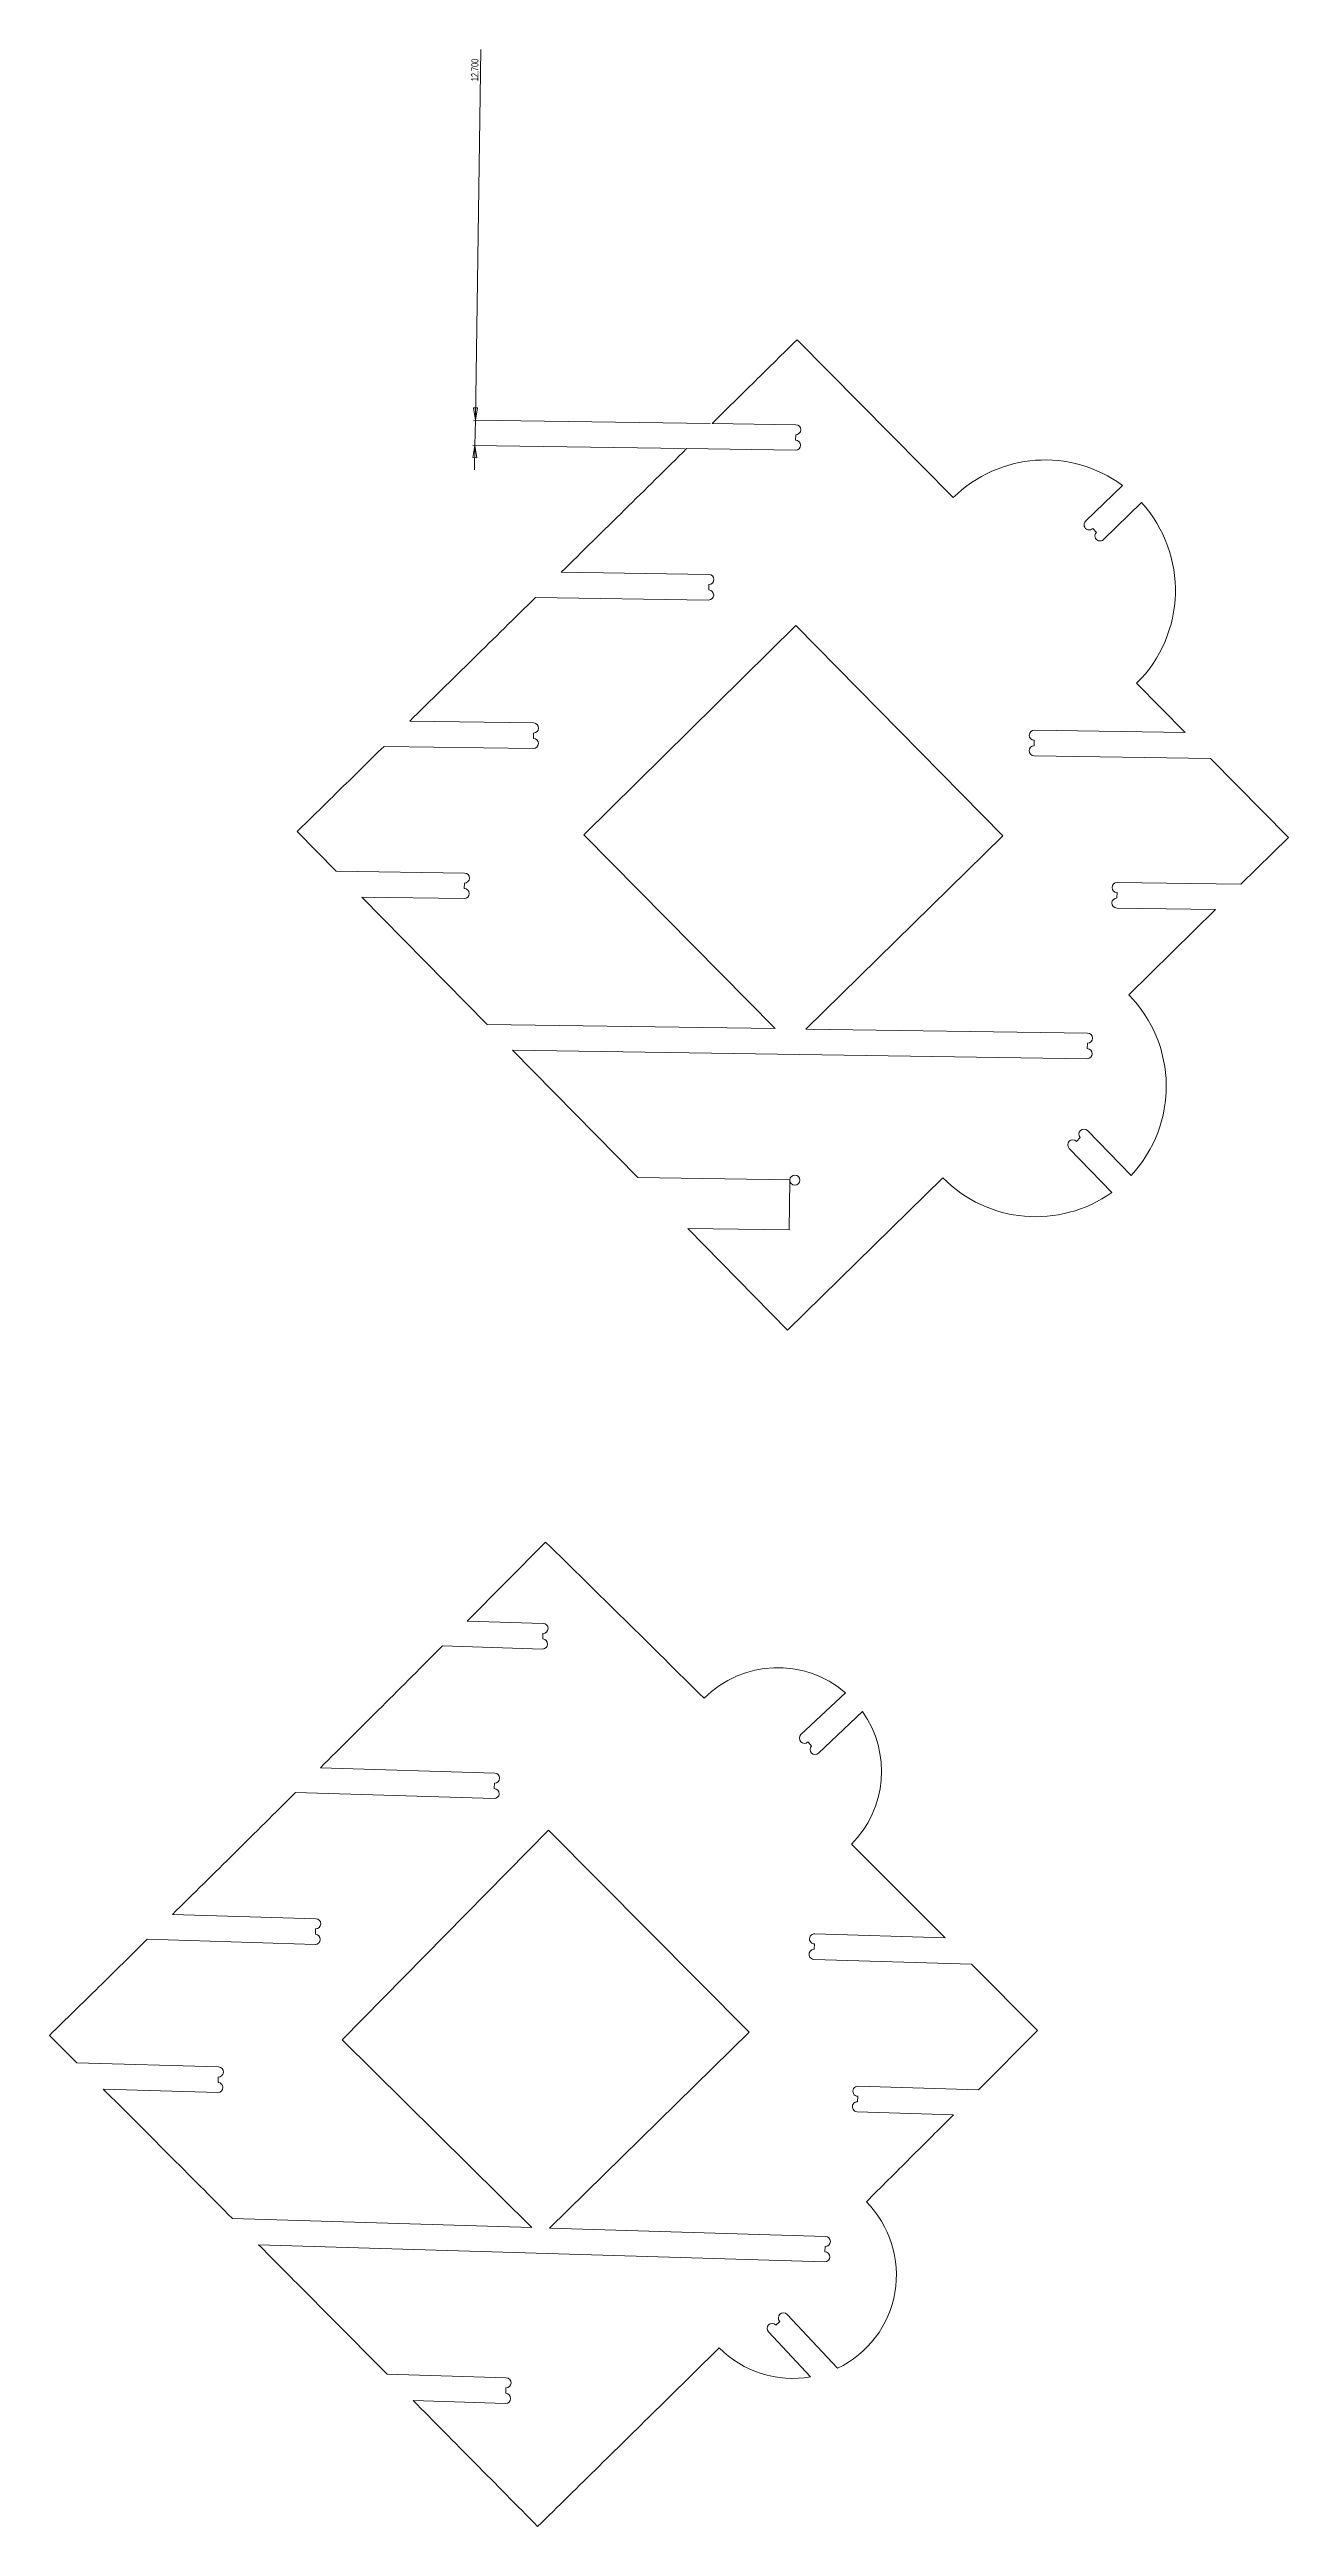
# Model space of a CAD drawing. Header units: millimetres. Extents: x -2409 to 2875, y -3055 to 3327.
# Drawn here: x -184 to 431, y 2097 to 3327 of the extents above; entities that cross this region are included whole.
import ezdxf

# ---------------------------------------------------------------- set-up
doc = ezdxf.new("R2010")
doc.units = ezdxf.units.MM
doc.styles.add('SLDTEXTSTYLE0', font='TXT', dxfattribs={"width": 0.75})
doc.dimstyles.new('SLDDIMSTYLE0', dxfattribs={"dimtxt": 3.5, "dimasz": 6, "dimexe": 0, "dimexo": 0.0625, "dimgap": 0.875, "dimtad": 1, "dimtoh": 1, "dimrnd": 1e-09, "dimzin": 12, "dimdsep": 46, "dimtxsty": 'SLDTEXTSTYLE0', "dimblk1": 'CLOSED', "dimblk2": 'CLOSED', "dimsah": 1, "dimcen": 0.09, "dimadec": 0, "dimazin": 0, "dimtfac": 1, "dimtofl": 0, "dimtmove": 0, "dimatfit": 3, "dimldrblk": 'CLOSED', "dimfxl": 1, "dimtolj": 1, "dimtzin": 12, "dimarcsym": 0})

# ---------------------------------------------------------------- blocks, each defined once
blk = doc.blocks.new('_CLOSED')
at = {"color": 0, "linetype": 'ByBlock', "lineweight": -2}
for p, q in [((-1, 0.166667), (0, 0)), ((-1, 0.166667), (-1, -0.166667)), ((0, 0), (-1, -0.166667)), ((0, 0), (-1, 0))]:
    blk.add_line(p, q, dxfattribs=at)
blk = doc.blocks.new('*D2')
at = {"color": 7, "linetype": 'Continuous', "lineweight": 0}
for p, q in [((27.7, 3142.6), (30.4, 3326.6)), ((144.3, 3140.9), (26.7, 3142.6)), ((27.5, 3129.9), (27.7, 3142.6)), ((131.6, 3128.4), (26.5, 3129.9)), ((27.5, 3129.9), (27.3, 3117.9))]:
    blk.add_line(p, q, dxfattribs=at)
at = {"color": 7, "linetype": 'Continuous', "lineweight": 0, "xscale": 6, "yscale": 6}
for p, rotation in [((27.7, 3142.6, 193.7), 269.1680632327), ((27.5, 3129.9, 193.7), 89.1680632327)]:
    blk.add_blockref('_CLOSED', p, dxfattribs=dict(at, rotation=rotation))
at = {"color": 7, "linetype": 'Continuous', "lineweight": 0, "insert": (25.6, 3310.9), "char_height": 3.5, "attachment_point": 1, "rotation": 89.1681, "style": 'SLDTEXTSTYLE0'}
blk.add_mtext('12,700', dxfattribs=at)

msp = doc.modelspace()

# ---------------------------------------------------------------- linework, layer by layer
at = {"color": 7, "linetype": 'Continuous', "lineweight": 15}
for p, q in [((265.054, 3104.064), (187.451, 3182.485)), ((186.838, 3140.283), (145.318, 3140.886)), ((132.627, 3128.369), (186.654, 3127.584)), ((186.726, 3132.584), (186.766, 3135.284)), ((349.027, 3110.118), (330.773, 3092.33)), ((339.636, 3083.234), (358.479, 3101.596)), ((334.262, 3088.749), (336.146, 3086.815)), ((143.699, 3065.902), (70.287, 3066.968)), ((57.563, 3054.451), (143.514, 3053.203)), ((143.587, 3058.202), (143.626, 3060.902)), ((186.791, 3040.634), (81.59, 2936.655)), ((289.607, 2936.153), (186.791, 3040.634)), ((380.15, 2987.46), (356.083, 3011.869)), ((56.659, 2992.158), (-4.921, 2993.052)), ((-17.672, 2980.536), (56.474, 2979.459)), ((56.547, 2984.458), (56.586, 2987.158)), ((305.247, 2983.547), (305.207, 2980.848)), ((380.15, 2987.46), (305.319, 2988.547)), ((305.135, 2975.848), (392.85, 2974.575)), ((431.49, 2935.348), (392.85, 2974.575)), ((-60.793, 2938.237), (-41.411, 2918.574)), ((81.59, 2936.655), (176.653, 2840.399)), ((191.817, 2840.179), (289.607, 2936.153)), ((407.874, 2912.05), (431.49, 2935.348)), ((22.307, 2917.648), (-41.411, 2918.574)), ((-28.713, 2905.688), (33.539, 2842.477)), ((-28.713, 2905.688), (22.122, 2904.95)), ((22.195, 2909.949), (22.234, 2912.649)), ((346.379, 2907.942), (346.339, 2905.242)), ((407.874, 2912.05), (346.451, 2912.942)), ((346.267, 2900.243), (395.18, 2899.533)), ((352.184, 2857.172), (395.18, 2899.533)), ((176.653, 2840.399), (33.539, 2842.477)), ((46.221, 2829.592), (108.397, 2766.383)), ((46.221, 2829.592), (331.517, 2825.449)), ((331.701, 2838.148), (191.817, 2840.179)), ((331.589, 2830.449), (331.629, 2833.148)), ((322.557, 2780.918), (343.732, 2759.071)), ((328.086, 2786.277), (326.147, 2784.398)), ((353.293, 2767.455), (331.677, 2789.757)), ((183.847, 2765.287), (108.397, 2766.383)), ((182.764, 2690.705), (259.808, 2766.326)), ((183.486, 2740.395), (183.845, 2765.127)), ((133.226, 2741.125), (182.764, 2690.705)), ((133.226, 2741.125), (183.486, 2740.395)), ((62.608, 2585.384), (23.628, 2546.131)), ((61.39, 2544.992), (23.628, 2546.131)), ((61.158, 2537.296), (61.24, 2539.995)), ((11.335, 2533.796), (61.008, 2532.298)), ((211.47, 2510.614), (189.392, 2489.762)), ((198.113, 2480.529), (220.007, 2501.208)), ((192.825, 2486.127), (194.679, 2484.164)), ((37.341, 2470.684), (-49.249, 2473.294)), ((-61.654, 2460.962), (36.958, 2457.989)), ((37.109, 2462.987), (37.19, 2465.686)), ((64.082, 2442.254), (-38.481, 2338.249)), ((163.596, 2342.069), (64.082, 2442.254)), ((260.932, 2388.908), (214.423, 2435.299)), ((-51.509, 2398.328), (-122.751, 2400.476)), ((-135.254, 2388.147), (-51.892, 2385.634)), ((-51.741, 2390.631), (-51.66, 2393.33)), ((260.932, 2388.908), (196.224, 2390.859)), ((195.841, 2378.165), (274.034, 2375.808)), ((196.073, 2385.862), (195.992, 2383.163)), ((306.922, 2342.863), (274.034, 2375.808)), ((-183.771, 2340.45), (-170.18, 2326.872)), ((-38.481, 2338.249), (55.663, 2245.029)), ((64.555, 2244.761), (163.596, 2342.069)), ((277.517, 2313.374), (306.922, 2342.863)), ((-99.826, 2324.751), (-170.18, 2326.872)), ((-157.078, 2313.771), (-100.209, 2312.056)), ((-100.058, 2317.054), (-99.976, 2319.753)), ((277.517, 2313.374), (217.749, 2315.176)), ((217.366, 2302.482), (265.19, 2301.04)), ((217.598, 2310.178), (217.517, 2307.48)), ((55.663, 2245.029), (-92.97, 2249.51)), ((201.557, 2240.63), (64.555, 2244.761)), ((-79.934, 2236.411), (201.174, 2227.936)), ((201.325, 2232.934), (201.406, 2235.633)), ((207.572, 2175.112), (182.477, 2201.827)), ((173.221, 2193.131), (194.172, 2170.828)), ((178.833, 2198.403), (176.865, 2196.555)), ((43.013, 2170.376), (-16.137, 2172.159)), ((42.781, 2162.68), (42.862, 2165.378)), ((-3.161, 2159.062), (42.63, 2157.682))]:
    msp.add_line(p, q, dxfattribs=at)
for centre, radius, start, end in [((186.802, 3137.783), 2.5, 269.168063, 89.168063), ((186.69, 3130.084), 2.5, 269.168063, 89.168063), ((310.582, 3057.979), 64.781, 53.596122, 134.651841), ((310.582, 3057.979), 64.781, 314.619259, 42.321895), ((332.517, 3090.539), 2.5, 134.25839, 314.258395), ((337.891, 3085.025), 2.5, 134.258395, 314.258395), ((143.662, 3063.402), 2.5, 269.168063, 89.168063), ((143.551, 3055.703), 2.5, 269.168063, 89.168063), ((56.623, 2989.658), 2.5, 269.168063, 89.168063), ((56.511, 2981.959), 2.5, 269.168063, 89.168063), ((305.171, 2978.348), 2.5, 89.168063, 269.168063), ((305.283, 2986.047), 2.5, 89.168063, 269.168063), ((22.27, 2915.149), 2.5, 269.168063, 89.168063), ((22.159, 2907.45), 2.5, 269.168063, 89.168063), ((346.303, 2902.743), 2.5, 89.168063, 269.168063), ((346.415, 2910.442), 2.5, 89.168063, 269.168063), ((306.009, 2811.736), 64.781, 316.878123, 44.53844), ((331.553, 2827.949), 2.5, 269.16808, 89.16808), ((331.665, 2835.648), 2.5, 269.16808, 89.168063), ((324.352, 2782.658), 2.5, 44.105011, 224.105011), ((329.881, 2788.017), 2.5, 44.105011, 224.105011), ((186.345, 2765.171), 2.5, 181.005235, 177.330891), ((306.009, 2811.736), 64.781, 224.505061, 305.613409), ((61.083, 2534.797), 2.5, 268.273158, 88.273158), ((61.315, 2542.494), 2.5, 268.273158, 88.273158), ((177.916, 2471.583), 51.471, 49.314836, 135.269801), ((177.916, 2471.583), 51.471, 315.175563, 35.138817), ((191.109, 2487.944), 2.5, 133.36349, 313.36349), ((196.396, 2482.346), 2.5, 133.36349, 313.36349), ((37.033, 2460.488), 2.5, 268.273158, 88.273158), ((37.265, 2468.185), 2.5, 268.273158, 88.273158), ((-51.817, 2388.133), 2.5, 268.273158, 88.273158), ((-51.585, 2395.829), 2.5, 268.273158, 88.273158), ((196.149, 2388.36), 2.5, 88.273158, 268.273158), ((195.917, 2380.664), 2.5, 88.273158, 268.273158), ((-99.901, 2322.252), 2.5, 268.273158, 88.273158), ((-100.133, 2314.555), 2.5, 268.273158, 88.273158), ((217.673, 2312.677), 2.5, 88.273158, 268.273158), ((217.441, 2304.981), 2.5, 88.273158, 268.273158), ((185.345, 2221.537), 51.471, 295.584268, 44.814469), ((201.481, 2238.131), 2.5, 268.273147, 88.273147), ((201.249, 2230.435), 2.5, 268.273147, 88.273147), ((180.655, 2200.115), 2.5, 43.210105, 223.210105), ((175.043, 2194.843), 2.5, 43.210105, 223.210105), ((185.345, 2221.537), 51.471, 224.715407, 279.874731), ((42.937, 2167.877), 2.5, 268.273158, 88.273158), ((42.705, 2160.181), 2.5, 268.273158, 88.273158)]:
    msp.add_arc(centre, radius, start, end, dxfattribs=at)
for points, knots in [([(187.451, 3182.485), (180.493, 3175.61), (166.453, 3161.74), (152.404, 3147.878), (145.318, 3140.886)], [0, 0, 0, 0, 0.49559261, 1, 1, 1, 1]), ([(132.626, 3128.369), (122.363, 3118.252), (101.591, 3097.776), (80.803, 3077.317), (70.287, 3066.968)], [0, 0, 0, 0, 0.494122628, 1, 1, 1, 1]), ([(57.563, 3054.451), (47.283, 3044.343), (26.462, 3023.869), (5.627, 3003.41), (-4.921, 2993.052)], [0, 0, 0, 0, 0.49373706, 1, 1, 1, 1]), ([(-17.672, 2980.536), (-24.801, 2973.54), (-39.172, 2959.437), (-53.549, 2945.341), (-60.793, 2938.237)], [0, 0, 0, 0, 0.49609214, 1, 1, 1, 1]), ([(141.349, 2507.806), (128.15, 2520.848), (101.94, 2546.745), (75.656, 2572.566), (62.608, 2585.384)], [0, 0, 0, 0, 0.50358752, 1, 1, 1, 1]), ([(11.335, 2533.796), (1.342, 2523.788), (-18.824, 2503.591), (-39.047, 2483.453), (-49.249, 2473.294)], [0, 0, 0, 0, 0.49554061, 1, 1, 1, 1]), ([(-61.654, 2460.962), (-71.723, 2450.968), (-92.064, 2430.78), (-112.455, 2410.643), (-122.751, 2400.476)], [0, 0, 0, 0, 0.49507616, 1, 1, 1, 1]), ([(-135.254, 2388.147), (-143.275, 2380.247), (-159.433, 2364.334), (-175.62, 2348.449), (-183.771, 2340.45)], [0, 0, 0, 0, 0.49641432, 1, 1, 1, 1]), ([(-157.078, 2313.771), (-146.44, 2303.124), (-125.055, 2281.72), (-103.702, 2260.283), (-92.97, 2249.51)], [0, 0, 0, 0, 0.497433843, 1, 1, 1, 1]), ([(221.858, 2257.815), (229.128, 2265.055), (243.584, 2279.451), (258.015, 2293.872), (265.19, 2301.04)], [0, 0, 0, 0, 0.50288806, 1, 1, 1, 1]), ([(-79.934, 2236.411), (-72.735, 2229.171), (-58.522, 2214.879), (-37.257, 2193.461), (-23.195, 2179.279), (-16.137, 2172.159)], [0, 0, 0, 0, 0.33828053, 0.66783862, 1, 1, 1, 1]), ([(58.631, 2096.563), (68.821, 2106.568), (89.041, 2126.421), (119.087, 2156.007), (138.928, 2175.603), (148.769, 2185.323)], [0, 0, 0, 0, 0.33866378, 0.67199727, 1, 1, 1, 1]), ([(-3.161, 2159.062), (7.087, 2148.71), (27.698, 2127.889), (48.282, 2107.043), (58.631, 2096.563)], [0, 0, 0, 0, 0.49724736, 1, 1, 1, 1])]:
    msp.add_open_spline(points, degree=3, knots=knots, dxfattribs=at)

# ---------------------------------------------------------------- dimensions: what is measured, and where the dimension line sits
at = {"color": 7, "linetype": 'Continuous', "lineweight": 0}
dim = msp.add_linear_dim(base=(27.703, 3142.594), p1=(132.627, 3128.369), p2=(145.318, 3140.886), angle=89.168063, dimstyle='SLDDIMSTYLE0', dxfattribs=at)
dim.commit()
dim.dimension.update_dxf_attribs({"geometry": '*D2', "text_midpoint": (30.248, 3317.886), "dimtype": 160})

doc.saveas('drawing.dxf')
